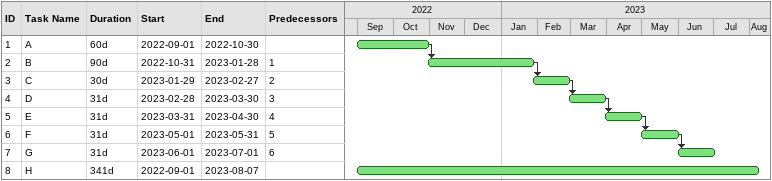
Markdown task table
| ID | Task | Duration | Start | Finish | Predecessors |
|---|---|---|---|---|---|
| 1 | A | 60d | 2022-09-01 | 2022-10-30 |  |
| 2 | B | 90d | 2022-10-31 | 2023-01-28 | 1 |
| 3 | C | 30d | 2023-01-29 | 2023-02-27 | 2 |
| 4 | D | 31d | 2023-02-28 | 2023-03-30 | 3 |
| 5 | E | 31d | 2023-03-31 | 2023-04-30 | 4 |
| 6 | F | 31d | 2023-05-01 | 2023-05-31 | 5 |
| 7 | G | 31d | 2023-06-01 | 2023-07-01 | 6 |
| 8 | H | 341d | 2022-09-01 | 2023-08-07 |  |
